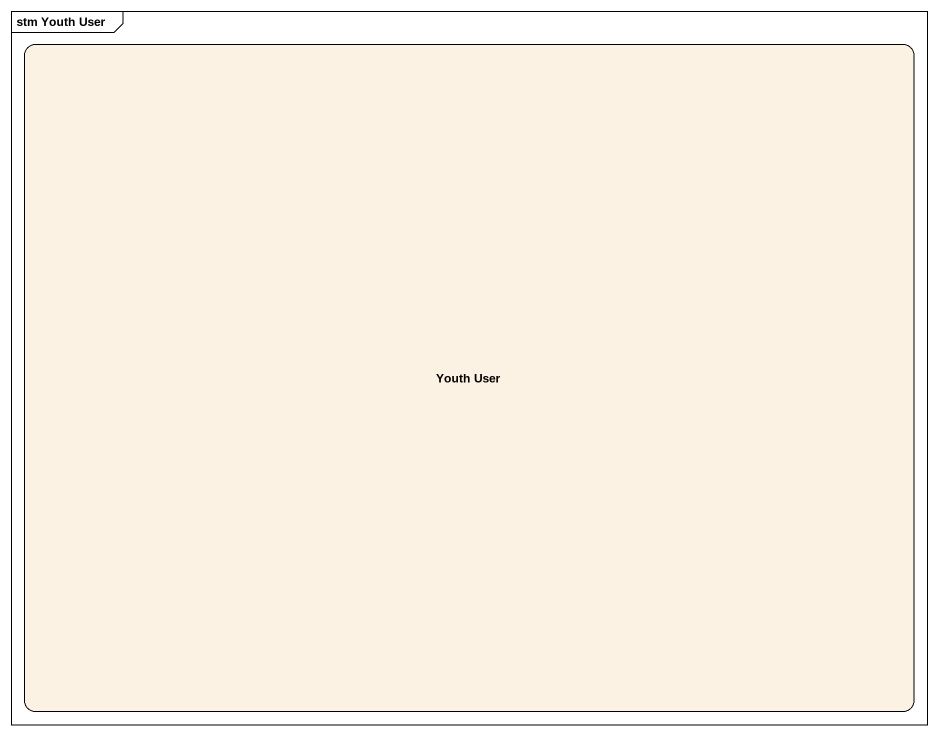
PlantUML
@startuml
mainframe stm Youth User
hide empty description
state "Youth User" as Youth_User
@enduml
